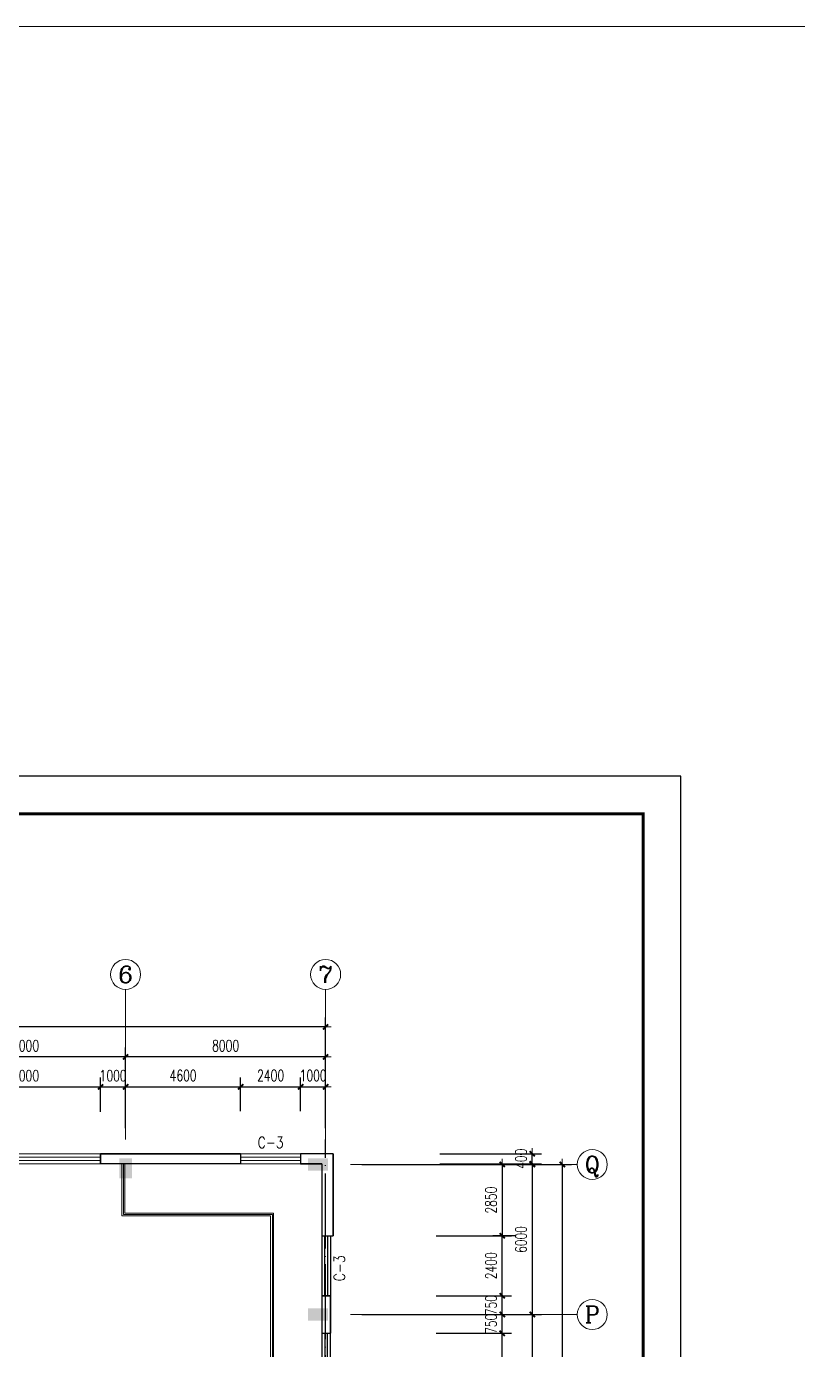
# Model space of a CAD drawing. Extents: x -220435 to 246757, y -381552 to -223577.
# Drawn here: x -6061 to 24775, y -276489 to -223577 of the extents above; entities that cross this region are included whole.
import ezdxf
from ezdxf.enums import TextEntityAlignment as Align

# ---------------------------------------------------------------- set-up
doc = ezdxf.new("R2010")
doc.units = 0
doc.header["$LTSCALE"] = 1500
doc.header["$MEASUREMENT"] = 0
doc.linetypes.add('DOTE', pattern=[2.42, 2, -0.2, 0.02, -0.2])
doc.layers.get('0').update_dxf_attribs({"linetype": 'CONTINUOUS'})
doc.layers.get('DEFPOINTS').update_dxf_attribs({"linetype": 'CONTINUOUS'})
for name, color, linetype in [('AXIS', 7, 'CONTINUOUS'), ('AXIS_TEXT', 7, 'CONTINUOUS'), ('COLUMN', 7, 'CONTINUOUS'), ('DOTE', 7, 'DOTE'), ('PUB_WALL', 7, 'CONTINUOUS'), ('WALL', 7, 'CONTINUOUS'), ('WINDOW_TEXT', 7, 'CONTINUOUS')]:
    doc.layers.add(name, color=color, linetype=linetype)
for name, color, linetype, lineweight in [('PUB_DIM', 7, 'CONTINUOUS', 0), ('WINDOW', 7, 'CONTINUOUS', 0), ('我的', 7, 'CONTINUOUS', 0)]:
    doc.layers.add(name, color=color, linetype=linetype, lineweight=lineweight)
doc.styles.add('_SIMPLEX', font='SIMPLEX.shx', dxfattribs={"width": 0.8})
doc.styles.add('COMPLEX', font='COMPLEX')
doc.styles.add('DIM_FONT', font='TXT.shx', dxfattribs={"width": 0.7})
doc.styles.add('SIMPLEX', font='SIMPLEX.SHX')
doc.dimstyles.new('DIMN150', dxfattribs={"dimscale": 1.5, "dimtxt": 300, "dimasz": 1, "dimexe": 250, "dimexo": 300, "dimgap": 150, "dimtad": 1, "dimdec": 0, "dimzin": 0, "dimdsep": 46, "dimtxsty": 'DIM_FONT', "dimblk": '_DIMX', "dimcen": 0.09, "dimclrt": 7, "dimadec": 0, "dimazin": 0, "dimtfac": 1, "dimtdec": 0, "dimtix": 1, "dimtmove": 2, "dimatfit": 3, "dimldrblk": '_DIMX', "dimfxl": 1, "dimtolj": 1, "dimtzin": 0, "dimarcsym": 0})

# ---------------------------------------------------------------- blocks, each defined once
blk = doc.blocks.new('_DIMX')
blk.add_line((-150, 0), (150, 0))
at = {"const_width": 50}
blk.add_lwpolyline([(-70, -70), (70, 70)], dxfattribs=at)
blk = doc.blocks.new('*D924')
at = {"layer": 'DEFPOINTS', "color": 0, "lineweight": 20}
for p in [(-36097, -263589), (-36097, -268089), (5903, -268089)]:
    blk.add_point(p, dxfattribs=at)
at = {"layer": 'PUB_DIM', "color": 0, "lineweight": -2}
for p, q in [((-36097, -267639), (-36097, -263214)), ((5903, -267639), (5903, -263214)), ((5901, -263589), (-36096, -263589))]:
    blk.add_line(p, q, dxfattribs=at)
at = {"layer": 'PUB_DIM', "color": 0, "lineweight": -2, "xscale": 1.5, "yscale": 1.5, "zscale": 1.5, "rotation": 180}
blk.add_blockref('_DIMX', (-36097, -263589), dxfattribs=at)
at = {"layer": 'PUB_DIM', "color": 0, "lineweight": -2, "xscale": 1.5, "yscale": 1.5, "zscale": 1.5}
blk.add_blockref('_DIMX', (5903, -263589), dxfattribs=at)
at = {"layer": 'PUB_DIM', "color": 7, "insert": (-15097, -263139), "char_height": 450, "attachment_point": 5, "style": 'DIM_FONT'}
blk.add_mtext('\\A1;42000', dxfattribs=at)
blk = doc.blocks.new('*D925')
at = {"layer": 'DEFPOINTS', "color": 0, "lineweight": 20}
for p in [(-36097, -263589), (-36097, -268089), (5903, -268089)]:
    blk.add_point(p, dxfattribs=at)
at = {"layer": 'PUB_DIM', "color": 0, "lineweight": -2}
for p, q in [((-36097, -267639), (-36097, -263214)), ((5903, -267639), (5903, -263214)), ((5901, -263589), (-36096, -263589))]:
    blk.add_line(p, q, dxfattribs=at)
at = {"layer": 'PUB_DIM', "color": 0, "lineweight": -2, "xscale": 1.5, "yscale": 1.5, "zscale": 1.5, "rotation": 180}
blk.add_blockref('_DIMX', (-36097, -263589), dxfattribs=at)
at = {"layer": 'PUB_DIM', "color": 0, "lineweight": -2, "xscale": 1.5, "yscale": 1.5, "zscale": 1.5}
blk.add_blockref('_DIMX', (5903, -263589), dxfattribs=at)
at = {"layer": 'PUB_DIM', "color": 7, "insert": (-15097, -263139), "char_height": 450, "attachment_point": 5, "style": 'DIM_FONT'}
blk.add_mtext('\\A1;42000', dxfattribs=at)
blk = doc.blocks.new('*D804')
at = {"layer": 'DEFPOINTS', "color": 0, "lineweight": 20}
for p in [(6903, -269089), (6903, -347679), (15366, -347679)]:
    blk.add_point(p, dxfattribs=at)
at = {"layer": 'PUB_DIM', "color": 0, "lineweight": -2}
for p, q in [((7353, -269089), (15741, -269089)), ((15366, -269091), (15366, -347678)), ((7353, -347679), (15741, -347679))]:
    blk.add_line(p, q, dxfattribs=at)
at = {"layer": 'PUB_DIM', "color": 0, "lineweight": -2, "xscale": 1.5, "yscale": 1.5, "zscale": 1.5}
for p, rotation in [((15366, -269089), 90), ((15366, -347679), 270)]:
    blk.add_blockref('_DIMX', p, dxfattribs=dict(at, rotation=rotation))
at = {"layer": 'PUB_DIM', "color": 7, "insert": (14916, -308384), "char_height": 450, "attachment_point": 5, "rotation": 90, "style": 'DIM_FONT'}
blk.add_mtext('\\A1;78590', dxfattribs=at)
blk = doc.blocks.new('*D1034')
at = {"layer": 'DEFPOINTS', "color": 0, "lineweight": 20}
for p in [(9873, -271939), (12966, -271939), (9873, -274339)]:
    blk.add_point(p, dxfattribs=at)
at = {"layer": 'PUB_DIM', "color": 0, "lineweight": -2}
for p, q in [((10323, -271939), (13341, -271939)), ((12966, -274338), (12966, -271941)), ((10323, -274339), (13341, -274339))]:
    blk.add_line(p, q, dxfattribs=at)
at = {"layer": 'PUB_DIM', "color": 0, "lineweight": -2, "xscale": 1.5, "yscale": 1.5, "zscale": 1.5}
for p, rotation in [((12966, -271939), 90), ((12966, -274339), 270)]:
    blk.add_blockref('_DIMX', p, dxfattribs=dict(at, rotation=rotation))
at = {"layer": 'PUB_DIM', "color": 7, "insert": (12516, -273139), "char_height": 450, "attachment_point": 5, "rotation": 90, "style": 'DIM_FONT'}
blk.add_mtext('\\A1;2400', dxfattribs=at)
blk = doc.blocks.new('*D1035')
at = {"layer": 'DEFPOINTS', "color": 0, "lineweight": 20}
for p in [(6903, -269089), (6903, -275089), (14166, -275089)]:
    blk.add_point(p, dxfattribs=at)
at = {"layer": 'PUB_DIM', "color": 0, "lineweight": -2}
for p, q in [((7353, -269089), (14541, -269089)), ((14166, -269091), (14166, -275088)), ((7353, -275089), (14541, -275089))]:
    blk.add_line(p, q, dxfattribs=at)
at = {"layer": 'PUB_DIM', "color": 0, "lineweight": -2, "xscale": 1.5, "yscale": 1.5, "zscale": 1.5}
for p, rotation in [((14166, -269089), 90), ((14166, -275089), 270)]:
    blk.add_blockref('_DIMX', p, dxfattribs=dict(at, rotation=rotation))
at = {"layer": 'PUB_DIM', "color": 7, "insert": (13716, -272089), "char_height": 450, "attachment_point": 5, "rotation": 90, "style": 'DIM_FONT'}
blk.add_mtext('\\A1;6000', dxfattribs=at)
blk = doc.blocks.new('*D456')
at = {"layer": 'DEFPOINTS', "color": 0, "lineweight": 20}
for p in [(6903, -275089), (6903, -281089), (14166, -281089)]:
    blk.add_point(p, dxfattribs=at)
at = {"layer": 'PUB_DIM', "color": 0, "lineweight": -2}
for p, q in [((7353, -275089), (14541, -275089)), ((14166, -275091), (14166, -281088)), ((7353, -281089), (14541, -281089))]:
    blk.add_line(p, q, dxfattribs=at)
at = {"layer": 'PUB_DIM', "color": 0, "lineweight": -2, "xscale": 1.5, "yscale": 1.5, "zscale": 1.5}
for p, rotation in [((14166, -275089), 90), ((14166, -281089), 270)]:
    blk.add_blockref('_DIMX', p, dxfattribs=dict(at, rotation=rotation))
at = {"layer": 'PUB_DIM', "color": 7, "insert": (13716, -278089), "char_height": 450, "attachment_point": 5, "rotation": 90, "style": 'DIM_FONT'}
blk.add_mtext('\\A1;6000', dxfattribs=at)
blk = doc.blocks.new('_FZH')
blk.add_solid([(-0.5, -0.5), (0.5, -0.5), (-0.5, 0.5), (0.5, 0.5)])
blk = doc.blocks.new('*D460')
at = {"layer": 'DEFPOINTS', "color": 0, "lineweight": 20}
for p in [(9873, -274339), (12966, -274339), (9873, -275089)]:
    blk.add_point(p, dxfattribs=at)
at = {"layer": 'PUB_DIM', "color": 0, "lineweight": -2}
for p, q in [((10323, -274339), (13341, -274339)), ((12966, -274338), (12966, -274336)), ((12966, -275089), (12966, -274339)), ((10323, -275089), (13341, -275089)), ((12966, -275091), (12966, -275092))]:
    blk.add_line(p, q, dxfattribs=at)
at = {"layer": 'PUB_DIM', "color": 0, "lineweight": -2, "xscale": 1.5, "yscale": 1.5, "zscale": 1.5}
for p, rotation in [((12966, -274339), 270), ((12966, -275089), 90)]:
    blk.add_blockref('_DIMX', p, dxfattribs=dict(at, rotation=rotation))
at = {"layer": 'PUB_DIM', "color": 7, "insert": (12516, -274714), "char_height": 450, "attachment_point": 5, "rotation": 90, "style": 'DIM_FONT'}
blk.add_mtext('\\A1;750', dxfattribs=at)
blk = doc.blocks.new('*D462')
at = {"layer": 'DEFPOINTS', "color": 0, "lineweight": 20}
for p in [(9873, -275089), (12966, -275089), (9873, -275839)]:
    blk.add_point(p, dxfattribs=at)
at = {"layer": 'PUB_DIM', "color": 0, "lineweight": -2}
for p, q in [((10323, -275089), (13341, -275089)), ((12966, -275088), (12966, -275086)), ((12966, -275839), (12966, -275089)), ((10323, -275839), (13341, -275839)), ((12966, -275841), (12966, -275842))]:
    blk.add_line(p, q, dxfattribs=at)
at = {"layer": 'PUB_DIM', "color": 0, "lineweight": -2, "xscale": 1.5, "yscale": 1.5, "zscale": 1.5}
for p, rotation in [((12966, -275089), 270), ((12966, -275839), 90)]:
    blk.add_blockref('_DIMX', p, dxfattribs=dict(at, rotation=rotation))
at = {"layer": 'PUB_DIM', "color": 7, "insert": (12516, -275464), "char_height": 450, "attachment_point": 5, "rotation": 90, "style": 'DIM_FONT'}
blk.add_mtext('\\A1;750', dxfattribs=at)
blk = doc.blocks.new('*D463')
at = {"layer": 'DEFPOINTS', "color": 0, "lineweight": 20}
for p in [(9873, -275839), (12966, -275839), (9873, -280339)]:
    blk.add_point(p, dxfattribs=at)
at = {"layer": 'PUB_DIM', "color": 0, "lineweight": -2}
for p, q in [((10323, -275839), (13341, -275839)), ((12966, -280338), (12966, -275841)), ((10323, -280339), (13341, -280339))]:
    blk.add_line(p, q, dxfattribs=at)
at = {"layer": 'PUB_DIM', "color": 0, "lineweight": -2, "xscale": 1.5, "yscale": 1.5, "zscale": 1.5}
for p, rotation in [((12966, -275839), 90), ((12966, -280339), 270)]:
    blk.add_blockref('_DIMX', p, dxfattribs=dict(at, rotation=rotation))
at = {"layer": 'PUB_DIM', "color": 7, "insert": (12516, -278089), "char_height": 450, "attachment_point": 5, "rotation": 90, "style": 'DIM_FONT'}
blk.add_mtext('\\A1;4500', dxfattribs=at)
blk = doc.blocks.new('_AXISO')
blk.add_circle((0, 0), 0.5)
at = {"layer": 'AXIS_TEXT', "style": 'COMPLEX', "width": 1.041667}
blk.add_attdef('A', text='', height=0.56, dxfattribs=at).set_placement((-0.25, -0.28), (0.25, -0.28), align=Align.FIT)
blk = doc.blocks.new('*D465')
at = {"layer": 'DEFPOINTS', "color": 0, "lineweight": 20}
for p in [(2503, -265980), (-2097, -267405), (2503, -267405)]:
    blk.add_point(p, dxfattribs=at)
at = {"layer": 'PUB_DIM', "color": 0, "lineweight": -2}
for p, q in [((-2097, -266955), (-2097, -265605)), ((2503, -266955), (2503, -265605)), ((-2096, -265980), (2501, -265980))]:
    blk.add_line(p, q, dxfattribs=at)
at = {"layer": 'PUB_DIM', "color": 0, "lineweight": -2, "xscale": 1.5, "yscale": 1.5, "zscale": 1.5, "rotation": 180}
blk.add_blockref('_DIMX', (-2097, -265980), dxfattribs=at)
at = {"layer": 'PUB_DIM', "color": 0, "lineweight": -2, "xscale": 1.5, "yscale": 1.5, "zscale": 1.5}
blk.add_blockref('_DIMX', (2503, -265980), dxfattribs=at)
at = {"layer": 'PUB_DIM', "color": 7, "insert": (203, -265530), "char_height": 450, "attachment_point": 5, "style": 'DIM_FONT'}
blk.add_mtext('\\A1;4600', dxfattribs=at)
blk = doc.blocks.new('*D466')
at = {"layer": 'DEFPOINTS', "color": 0, "lineweight": 20}
for p in [(-2097, -264789), (-2097, -268089), (5903, -268089)]:
    blk.add_point(p, dxfattribs=at)
at = {"layer": 'PUB_DIM', "color": 0, "lineweight": -2}
for p, q in [((-2097, -267639), (-2097, -264414)), ((5903, -267639), (5903, -264414)), ((5901, -264789), (-2096, -264789))]:
    blk.add_line(p, q, dxfattribs=at)
at = {"layer": 'PUB_DIM', "color": 0, "lineweight": -2, "xscale": 1.5, "yscale": 1.5, "zscale": 1.5, "rotation": 180}
blk.add_blockref('_DIMX', (-2097, -264789), dxfattribs=at)
at = {"layer": 'PUB_DIM', "color": 0, "lineweight": -2, "xscale": 1.5, "yscale": 1.5, "zscale": 1.5}
blk.add_blockref('_DIMX', (5903, -264789), dxfattribs=at)
at = {"layer": 'PUB_DIM', "color": 7, "insert": (1903, -264339), "char_height": 450, "attachment_point": 5, "style": 'DIM_FONT'}
blk.add_mtext('\\A1;8000', dxfattribs=at)
blk = doc.blocks.new('*D467')
at = {"layer": 'DEFPOINTS', "color": 0, "lineweight": 20}
for p in [(-2097, -264789), (-2097, -268089), (5903, -268089)]:
    blk.add_point(p, dxfattribs=at)
at = {"layer": 'PUB_DIM', "color": 0, "lineweight": -2}
for p, q in [((-2097, -267639), (-2097, -264414)), ((5903, -267639), (5903, -264414)), ((5901, -264789), (-2096, -264789))]:
    blk.add_line(p, q, dxfattribs=at)
at = {"layer": 'PUB_DIM', "color": 0, "lineweight": -2, "xscale": 1.5, "yscale": 1.5, "zscale": 1.5, "rotation": 180}
blk.add_blockref('_DIMX', (-2097, -264789), dxfattribs=at)
at = {"layer": 'PUB_DIM', "color": 0, "lineweight": -2, "xscale": 1.5, "yscale": 1.5, "zscale": 1.5}
blk.add_blockref('_DIMX', (5903, -264789), dxfattribs=at)
at = {"layer": 'PUB_DIM', "color": 7, "insert": (1903, -264339), "char_height": 450, "attachment_point": 5, "style": 'DIM_FONT'}
blk.add_mtext('\\A1;8000', dxfattribs=at)
blk = doc.blocks.new('*D475')
at = {"layer": 'DEFPOINTS', "color": 0, "lineweight": 20}
for p in [(-3097, -265986), (-9097, -267431), (-3097, -267431)]:
    blk.add_point(p, dxfattribs=at)
at = {"layer": 'PUB_DIM', "color": 0, "lineweight": -2}
for p, q in [((-9097, -266981), (-9097, -265611)), ((-3097, -266981), (-3097, -265611)), ((-9096, -265986), (-3099, -265986))]:
    blk.add_line(p, q, dxfattribs=at)
at = {"layer": 'PUB_DIM', "color": 0, "lineweight": -2, "xscale": 1.5, "yscale": 1.5, "zscale": 1.5, "rotation": 180}
blk.add_blockref('_DIMX', (-9097, -265986), dxfattribs=at)
at = {"layer": 'PUB_DIM', "color": 0, "lineweight": -2, "xscale": 1.5, "yscale": 1.5, "zscale": 1.5}
blk.add_blockref('_DIMX', (-3097, -265986), dxfattribs=at)
at = {"layer": 'PUB_DIM', "color": 7, "insert": (-6097, -265536), "char_height": 450, "attachment_point": 5, "style": 'DIM_FONT'}
blk.add_mtext('\\A1;6000', dxfattribs=at)
blk = doc.blocks.new('_WBLK')
for p, q in [((-0.5, 0.5), (0.5, 0.5)), ((0.5, 0.1667), (-0.5, 0.1667)), ((0.5, -0.1667), (-0.5, -0.1667)), ((-0.5, -0.5), (0.5, -0.5))]:
    blk.add_line(p, q)
at = {"layer": 'WINDOW_TEXT', "style": 'SIMPLEX', "flags": 9}
blk.add_attdef('A', text='', height=1, dxfattribs=at).set_placement((0, 1.5), align=Align.MIDDLE)
blk = doc.blocks.new('*D476')
at = {"layer": 'DEFPOINTS', "color": 0, "lineweight": 20}
for p in [(-10097, -264789), (-10097, -268089), (-2097, -268089)]:
    blk.add_point(p, dxfattribs=at)
at = {"layer": 'PUB_DIM', "color": 0, "lineweight": -2}
for p, q in [((-10097, -267639), (-10097, -264414)), ((-2097, -267639), (-2097, -264414)), ((-2099, -264789), (-10096, -264789))]:
    blk.add_line(p, q, dxfattribs=at)
at = {"layer": 'PUB_DIM', "color": 0, "lineweight": -2, "xscale": 1.5, "yscale": 1.5, "zscale": 1.5, "rotation": 180}
blk.add_blockref('_DIMX', (-10097, -264789), dxfattribs=at)
at = {"layer": 'PUB_DIM', "color": 0, "lineweight": -2, "xscale": 1.5, "yscale": 1.5, "zscale": 1.5}
blk.add_blockref('_DIMX', (-2097, -264789), dxfattribs=at)
at = {"layer": 'PUB_DIM', "color": 7, "insert": (-6097, -264339), "char_height": 450, "attachment_point": 5, "style": 'DIM_FONT'}
blk.add_mtext('\\A1;8000', dxfattribs=at)
blk = doc.blocks.new('*D477')
at = {"layer": 'DEFPOINTS', "color": 0, "lineweight": 20}
for p in [(-10097, -264789), (-10097, -268089), (-2097, -268089)]:
    blk.add_point(p, dxfattribs=at)
at = {"layer": 'PUB_DIM', "color": 0, "lineweight": -2}
for p, q in [((-10097, -267639), (-10097, -264414)), ((-2097, -267639), (-2097, -264414)), ((-2099, -264789), (-10096, -264789))]:
    blk.add_line(p, q, dxfattribs=at)
at = {"layer": 'PUB_DIM', "color": 0, "lineweight": -2, "xscale": 1.5, "yscale": 1.5, "zscale": 1.5, "rotation": 180}
blk.add_blockref('_DIMX', (-10097, -264789), dxfattribs=at)
at = {"layer": 'PUB_DIM', "color": 0, "lineweight": -2, "xscale": 1.5, "yscale": 1.5, "zscale": 1.5}
blk.add_blockref('_DIMX', (-2097, -264789), dxfattribs=at)
at = {"layer": 'PUB_DIM', "color": 7, "insert": (-6097, -264339), "char_height": 450, "attachment_point": 5, "style": 'DIM_FONT'}
blk.add_mtext('\\A1;8000', dxfattribs=at)
blk = doc.blocks.new('*D479')
at = {"layer": 'DEFPOINTS', "color": 0, "lineweight": 20}
for p in [(-2097, -265986), (-3097, -267431), (-2097, -267431)]:
    blk.add_point(p, dxfattribs=at)
at = {"layer": 'PUB_DIM', "color": 0, "lineweight": -2}
for p, q in [((-3097, -266981), (-3097, -265611)), ((-2097, -266981), (-2097, -265611)), ((-3099, -265986), (-3100, -265986)), ((-3097, -265986), (-2097, -265986)), ((-2096, -265986), (-2094, -265986))]:
    blk.add_line(p, q, dxfattribs=at)
at = {"layer": 'PUB_DIM', "color": 0, "lineweight": -2, "xscale": 1.5, "yscale": 1.5, "zscale": 1.5}
blk.add_blockref('_DIMX', (-3097, -265986), dxfattribs=at)
at = {"layer": 'PUB_DIM', "color": 0, "lineweight": -2, "xscale": 1.5, "yscale": 1.5, "zscale": 1.5, "rotation": 180}
blk.add_blockref('_DIMX', (-2097, -265986), dxfattribs=at)
at = {"layer": 'PUB_DIM', "color": 7, "insert": (-2597, -265536), "char_height": 450, "attachment_point": 5, "style": 'DIM_FONT'}
blk.add_mtext('\\A1;1000', dxfattribs=at)
blk = doc.blocks.new('*D480')
at = {"layer": 'DEFPOINTS', "color": 0, "lineweight": 20}
for p in [(4903, -265980), (2503, -267405), (4903, -267405)]:
    blk.add_point(p, dxfattribs=at)
at = {"layer": 'PUB_DIM', "color": 0, "lineweight": -2}
for p, q in [((2503, -266955), (2503, -265605)), ((4903, -266955), (4903, -265605)), ((2504, -265980), (4901, -265980))]:
    blk.add_line(p, q, dxfattribs=at)
at = {"layer": 'PUB_DIM', "color": 0, "lineweight": -2, "xscale": 1.5, "yscale": 1.5, "zscale": 1.5, "rotation": 180}
blk.add_blockref('_DIMX', (2503, -265980), dxfattribs=at)
at = {"layer": 'PUB_DIM', "color": 0, "lineweight": -2, "xscale": 1.5, "yscale": 1.5, "zscale": 1.5}
blk.add_blockref('_DIMX', (4903, -265980), dxfattribs=at)
at = {"layer": 'PUB_DIM', "color": 7, "insert": (3703, -265530), "char_height": 450, "attachment_point": 5, "style": 'DIM_FONT'}
blk.add_mtext('\\A1;2400', dxfattribs=at)
blk = doc.blocks.new('*D481')
at = {"layer": 'DEFPOINTS', "color": 0, "lineweight": 20}
for p in [(5903, -265980), (4903, -267405), (5903, -267405)]:
    blk.add_point(p, dxfattribs=at)
at = {"layer": 'PUB_DIM', "color": 0, "lineweight": -2}
for p, q in [((4903, -266955), (4903, -265605)), ((5903, -266955), (5903, -265605)), ((4901, -265980), (4900, -265980)), ((4903, -265980), (5903, -265980)), ((5904, -265980), (5906, -265980))]:
    blk.add_line(p, q, dxfattribs=at)
at = {"layer": 'PUB_DIM', "color": 0, "lineweight": -2, "xscale": 1.5, "yscale": 1.5, "zscale": 1.5}
blk.add_blockref('_DIMX', (4903, -265980), dxfattribs=at)
at = {"layer": 'PUB_DIM', "color": 0, "lineweight": -2, "xscale": 1.5, "yscale": 1.5, "zscale": 1.5, "rotation": 180}
blk.add_blockref('_DIMX', (5903, -265980), dxfattribs=at)
at = {"layer": 'PUB_DIM', "color": 7, "insert": (5403, -265530), "char_height": 450, "attachment_point": 5, "style": 'DIM_FONT'}
blk.add_mtext('\\A1;1000', dxfattribs=at)
blk = doc.blocks.new('*D482')
at = {"layer": 'DEFPOINTS', "color": 0, "lineweight": 20}
for p in [(13966, -269089), (12966, -271939), (13966, -271939)]:
    blk.add_point(p, dxfattribs=at)
at = {"layer": 'PUB_DIM', "color": 0, "lineweight": -2}
for p, q in [((13516, -269089), (12591, -269089)), ((12966, -269091), (12966, -271938)), ((13516, -271939), (12591, -271939))]:
    blk.add_line(p, q, dxfattribs=at)
at = {"layer": 'PUB_DIM', "color": 0, "lineweight": -2, "xscale": 1.5, "yscale": 1.5, "zscale": 1.5}
for p, rotation in [((12966, -269089), 90), ((12966, -271939), 270)]:
    blk.add_blockref('_DIMX', p, dxfattribs=dict(at, rotation=rotation))
at = {"layer": 'PUB_DIM', "color": 7, "insert": (12516, -270514), "char_height": 450, "attachment_point": 5, "rotation": 90, "style": 'DIM_FONT'}
blk.add_mtext('\\A1;2850', dxfattribs=at)
blk = doc.blocks.new('*D1042')
at = {"layer": 'DEFPOINTS', "color": 0, "lineweight": 20}
for p in [(10018, -268659), (14166, -268659), (10018, -269059)]:
    blk.add_point(p, dxfattribs=at)
at = {"layer": 'PUB_DIM', "color": 0, "lineweight": -2}
for p, q in [((10468, -268659), (14541, -268659)), ((14166, -268658), (14166, -268656)), ((14166, -269059), (14166, -268659)), ((10468, -269059), (14541, -269059)), ((14166, -269061), (14166, -269062))]:
    blk.add_line(p, q, dxfattribs=at)
at = {"layer": 'PUB_DIM', "color": 0, "lineweight": -2, "xscale": 1.5, "yscale": 1.5, "zscale": 1.5}
for p, rotation in [((14166, -268659), 270), ((14166, -269059), 90)]:
    blk.add_blockref('_DIMX', p, dxfattribs=dict(at, rotation=rotation))
at = {"layer": 'PUB_DIM', "color": 7, "insert": (13716, -268859), "char_height": 450, "attachment_point": 5, "rotation": 90, "style": 'DIM_FONT'}
blk.add_mtext('\\A1;400', dxfattribs=at)

msp = doc.modelspace()

# ---------------------------------------------------------------- linework, layer by layer
for p, q in [((5752.9, -271939.3), (5752.9, -274339.3)), ((5872.5, -274339.3), (5872.5, -271939.3)), ((5986.7, -274339.3), (5986.7, -271939.3)), ((6102.9, -271939.3), (6102.9, -274339.3)), ((5752.9, -275839.3), (5752.9, -280339.3)), ((5879.7, -280339.3), (5879.7, -275839.3)), ((5981.4, -280339.3), (5981.4, -275839.3)), ((6102.9, -280339.3), (6102.9, -275839.3))]:
    msp.add_line(p, q)
at = {"layer": 'AXIS', "color": 250}
msp.add_lwpolyline([(20102.7, -253559.3), (-66737.4, -253559.3), (-66737.4, -370748.3), (20102.7, -370748.3)], close=True, dxfattribs=at)
at = {"layer": 'AXIS', "color": 0, "const_width": 120.2}
msp.add_lwpolyline([(18600.3, -255061.7), (-65234.9, -255061.7), (-65234.9, -369245.9), (18600.3, -369245.9)], close=True, dxfattribs=at)
at = {"layer": 'DOTE'}
msp.add_line((5902.9, -348679.3), (5902.9, -268089.3), dxfattribs=at)
at = {"layer": 'PUB_DIM'}
for p, q in [((-2097.1, -262089.3), (-2097.1, -268089.3)), ((-2097.1, -262089.3), (-2097.1, -268089.3)), ((5902.9, -262089.3), (5902.9, -268089.3)), ((5902.9, -262089.3), (5902.9, -268089.3)), ((15966.4, -269089.3), (6902.9, -269089.3)), ((15966.4, -275089.3), (6902.9, -275089.3))]:
    msp.add_line(p, q, dxfattribs=at)
at = {"layer": 'PUB_WALL'}
for p, q in [((2502.9, -268659.3), (-3097.1, -268659.3)), ((-3097.1, -268659.3), (-3097.1, -269059.3)), ((-3097.1, -269059.3), (-3097.1, -268659.3)), ((-3097.1, -268659.3), (2502.9, -268659.3)), ((2502.9, -268659.3), (2502.9, -269059.3)), ((2502.9, -268659.3), (2502.9, -269059.3)), ((4902.9, -268659.3), (4902.9, -269059.3)), ((6202.9, -268659.3), (4902.9, -268659.3)), ((6202.9, -268659.3), (4902.9, -268659.3)), ((4902.9, -268659.3), (4902.9, -269059.3)), ((6202.9, -268659.3), (6202.9, -271939.3)), ((6202.9, -271939.3), (6202.9, -268659.3)), ((2502.9, -269059.3), (-3097.1, -269059.3)), ((2502.9, -269059.3), (-3097.1, -269059.3)), ((5752.9, -269059.3), (4902.9, -269059.3)), ((4902.9, -269059.3), (5752.9, -269059.3)), ((5752.9, -269059.3), (5752.9, -271939.3)), ((5752.9, -269059.3), (5752.9, -271939.3)), ((5752.9, -271939.3), (6202.9, -271939.3)), ((5752.9, -271939.3), (6202.9, -271939.3)), ((5752.9, -274339.3), (6102.9, -274339.3)), ((5752.9, -274339.3), (5752.9, -275839.3)), ((5752.9, -274339.3), (5752.9, -275839.3)), ((6102.9, -274339.3), (5752.9, -274339.3)), ((6102.9, -274339.3), (6102.9, -275839.3)), ((6102.9, -275839.3), (6102.9, -274339.3)), ((5752.9, -275839.3), (6102.9, -275839.3)), ((5752.9, -275839.3), (6102.9, -275839.3))]:
    msp.add_line(p, q, dxfattribs=at)
at = {"layer": 'WALL'}
for p, q in [((2502.9, -268659.3), (-3097.1, -268659.3)), ((-3097.1, -268659.3), (-3097.1, -269059.3)), ((2502.9, -268659.3), (2502.9, -269059.3)), ((4902.9, -268659.3), (4902.9, -269059.3)), ((6202.9, -268659.3), (4902.9, -268659.3)), ((6202.9, -268659.3), (6202.9, -271939.3)), ((2502.9, -269059.3), (-3097.1, -269059.3)), ((5752.9, -269059.3), (4902.9, -269059.3)), ((5752.9, -269059.3), (5752.9, -271939.3)), ((5752.9, -271939.3), (6202.9, -271939.3)), ((5752.9, -274339.3), (6102.9, -274339.3)), ((5752.9, -274339.3), (5752.9, -275839.3)), ((6102.9, -274339.3), (6102.9, -275839.3)), ((5752.9, -275839.3), (6102.9, -275839.3))]:
    msp.add_line(p, q, dxfattribs=at)
at = {"layer": 'WINDOW'}
for p, q in [((-2247.1, -271139.3), (-2247.1, -269059.3)), ((-2177.1, -271089.3), (-2177.1, -269059.3)), ((-2127.1, -271039.3), (-2127.1, -269059.3)), ((-2247.1, -271139.3), (3702.9, -271139.3)), ((-2177.1, -271089.3), (3772.9, -271089.3)), ((-2127.1, -271039.3), (3822.9, -271039.3)), ((3702.9, -271139.3), (3702.9, -320489.3)), ((3772.9, -271089.3), (3772.9, -320554.3)), ((3822.9, -271039.3), (3822.9, -320624.3))]:
    msp.add_line(p, q, dxfattribs=at)
at = {"layer": '我的', "linetype": 'ByBlock', "lineweight": 20}
msp.add_lwpolyline([(-220435.3, -223577.2), (246757, -223577.2), (246757, -381551.9), (-220435.3, -381551.9)], close=True, dxfattribs=at)

# ---------------------------------------------------------------- block references
at = {"layer": 'COLUMN', "xscale": 500, "yscale": 800, "zscale": 500}
msp.add_blockref('_FZH', (-2097.1, -269239.3), dxfattribs=at)
at = {"layer": 'COLUMN', "xscale": 500, "yscale": 800, "zscale": 500, "rotation": 90}
for p in [(5602.9, -269089.3), (5602.9, -275089.3)]:
    msp.add_blockref('_FZH', p, dxfattribs=at)
at = {"layer": 'PUB_DIM'}
ref = msp.add_blockref('_AXISO', (-2097.1, -261489.3), dxfattribs=dict(at, xscale=1200, yscale=1200, zscale=1200))
ref.add_attrib('A', '6', dxfattribs={"layer": 'AXIS_TEXT', "height": 672, "style": 'COMPLEX', "width": 1.339286}).set_placement((-2397.1, -261825.3), (-1797.1, -261825.3), align=Align.FIT)
ref = msp.add_blockref('_AXISO', (5902.9, -261489.3), dxfattribs=dict(at, xscale=1200, yscale=1200, zscale=1200))
ref.add_attrib('A', '7', dxfattribs={"layer": 'AXIS_TEXT', "height": 672, "style": 'COMPLEX', "width": 1.339286}).set_placement((5602.9, -261825.3), (6202.9, -261825.3), align=Align.FIT)
ref = msp.add_blockref('_AXISO', (16566.4, -269089.3), dxfattribs=dict(at, xscale=1200, yscale=1200, zscale=1200))
ref.add_attrib('A', 'Q', dxfattribs={"layer": 'AXIS_TEXT', "height": 672, "style": 'COMPLEX', "width": 1.171875}).set_placement((16266.4, -269425.3), (16866.4, -269425.3), align=Align.FIT)
ref = msp.add_blockref('_AXISO', (16566.4, -275089.3), dxfattribs=dict(at, xscale=1200, yscale=1200, zscale=1200))
ref.add_attrib('A', 'P', dxfattribs={"layer": 'AXIS_TEXT', "height": 672, "style": 'COMPLEX', "width": 1.102941}).set_placement((16266.4, -275425.3), (16866.4, -275425.3), align=Align.FIT)
at = {"layer": 'WINDOW'}
ref = msp.add_blockref('_WBLK', (3702.9, -268859.3), dxfattribs=dict(at, xscale=2400, yscale=400.0000000001164, zscale=2400))
ref.add_attrib('A', 'C-3', dxfattribs={"layer": 'WINDOW_TEXT', "height": 450, "style": '_SIMPLEX', "width": 0.8, "flags": 8}).set_placement((3702.9, -268209.3), align=Align.MIDDLE)
at = {"layer": 'WINDOW', "xscale": 6000, "yscale": 400, "zscale": 6000}
msp.add_blockref('_WBLK', (-6097.1, -268859.3), dxfattribs=at)

# ---------------------------------------------------------------- texts
at = {"layer": 'WINDOW', "style": 'SIMPLEX', "width": 0.8}
msp.add_text('C-3', height=450, rotation=90, dxfattribs=at).set_placement((6677.3, -273759))

# ---------------------------------------------------------------- dimensions: what is measured, and where the dimension line sits
at = {"layer": 'PUB_DIM'}
for p1, p2, distance, picture, middle in [((5902.9, -268089.3), (-36097.1, -268089.3), -4500, '*D924', (-15097.1, -263139.3)), ((5902.9, -268089.3), (-36097.1, -268089.3), -4500, '*D925', (-15097.1, -263139.3)), ((5902.9, -268089.3), (-2097.1, -268089.3), -3300, '*D466', (1902.9, -264339.3)), ((5902.9, -268089.3), (-2097.1, -268089.3), -3300, '*D467', (1902.9, -264339.3)), ((-9097, -267431.3), (-3097, -267431.3), 1445.6, '*D475', (-6097, -265535.8)), ((-3097, -267431.3), (-2097, -267431.3), 1445.6, '*D479', (-2597, -265535.8)), ((-2097, -267405), (2503, -267405), 1425.2, '*D465', (203, -265529.8)), ((2503, -267405), (4903, -267405), 1425.2, '*D480', (3703, -265529.8)), ((4903, -267405), (5903, -267405), 1425.2, '*D481', (5403, -265529.8)), ((6902.9, -269089.3), (6902.9, -347679.3), 8463.4, '*D804', (14916.4, -308384.3)), ((6902.9, -269089.3), (6902.9, -275089.3), 7263.4, '*D1035', (13716.4, -272089.3)), ((13966.4, -269089.3), (13966.4, -271939.3), -1000, '*D482', (12516.4, -270514.3)), ((9873.3, -274339.3), (9873.3, -271939.3), -3093.1, '*D1034', (12516.4, -273139.3)), ((9873.3, -275089.3), (9873.3, -274339.3), -3093.1, '*D460', (12516.4, -274714.3)), ((9873.3, -275839.3), (9873.3, -275089.3), -3093.1, '*D462', (12516.4, -275464.3)), ((9873.3, -280339.3), (9873.3, -275839.3), -3093.1, '*D463', (12516.4, -278089.3))]:
    dim = msp.add_aligned_dim(p1=p1, p2=p2, distance=distance, dimstyle='DIMN150', dxfattribs=at)
    dim.commit()
    dim.dimension.update_dxf_attribs({"geometry": picture, "text_midpoint": middle})
for picture in ['*D476', '*D477']:
    dim = msp.add_linear_dim(base=(-10097.1, -264789.3), p1=(-2097.1, -268089.3), p2=(-10097.1, -268089.3), dimstyle='DIMN150', dxfattribs=at)
    dim.commit()
    dim.dimension.update_dxf_attribs({"geometry": picture, "text_midpoint": (-6097.1, -264339.3)})
for base, p1, p2, picture, middle in [((14166.4, -268659.3), (10017.8, -269059.3), (10017.8, -268659.3), '*D1042', (13716.4, -268859.3)), ((14166.4, -281089.3), (6902.9, -275089.3), (6902.9, -281089.3), '*D456', (13716.4, -278089.3))]:
    dim = msp.add_linear_dim(base=base, p1=p1, p2=p2, angle=90, dimstyle='DIMN150', dxfattribs=at)
    dim.commit()
    dim.dimension.update_dxf_attribs({"geometry": picture, "text_midpoint": middle})

doc.saveas('drawing.dxf')
